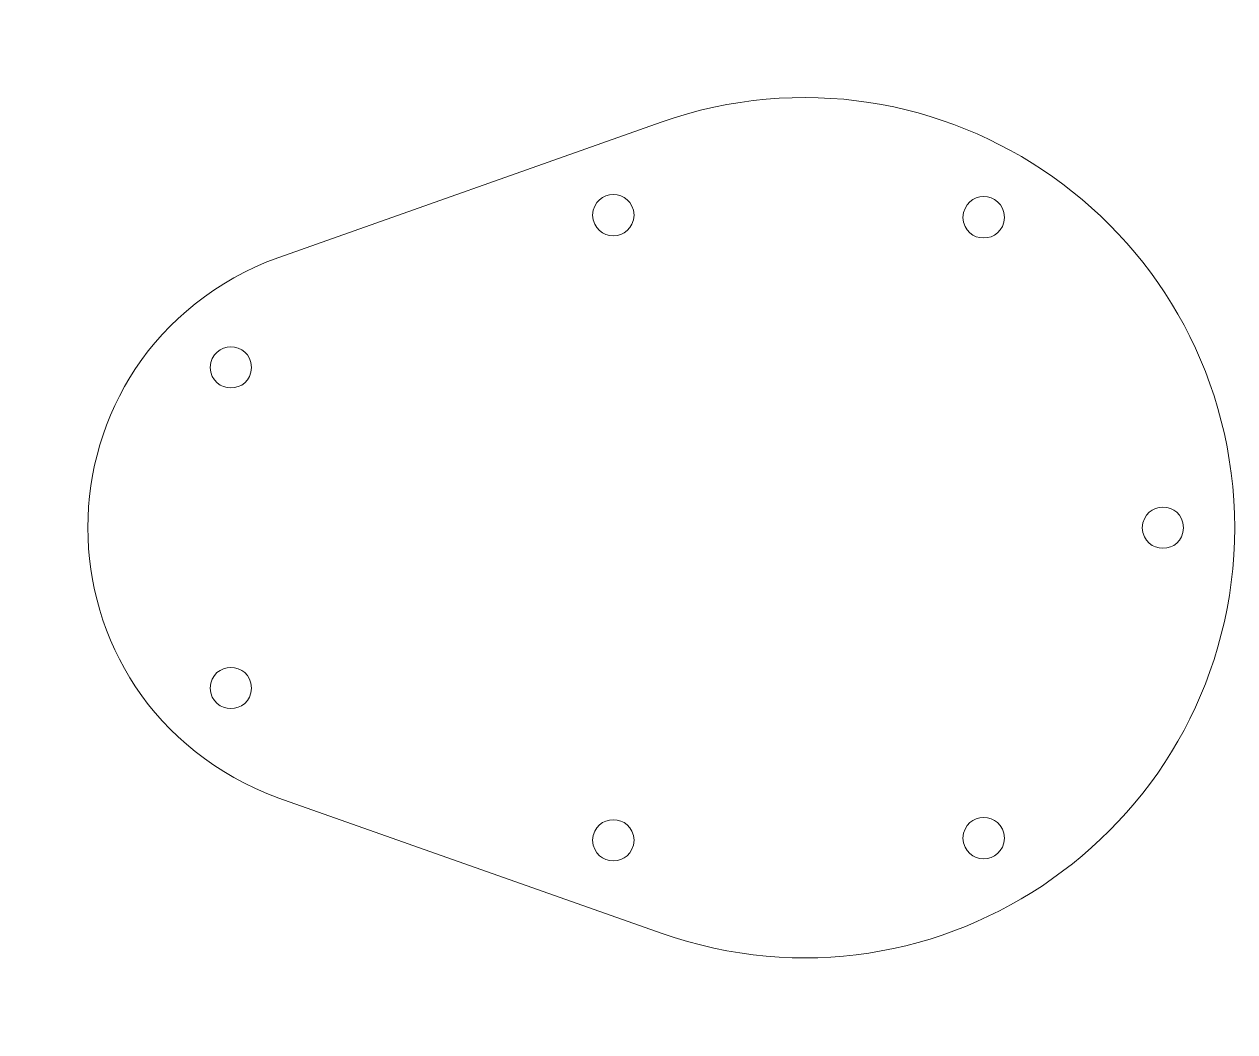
# Model space of a CAD drawing. Header units: millimetres. Extents: x 61 to 230, y 180 to 321.
import ezdxf

# ---------------------------------------------------------------- set-up
doc = ezdxf.new("R2010")
doc.units = ezdxf.units.MM
doc.header["$MEASUREMENT"] = 0
doc.layers.add('Calque 1', color=7, linetype='Continuous', lineweight=0)

msp = doc.modelspace()

# ---------------------------------------------------------------- linework, layer by layer
at = {"layer": 'Calque 1', "color": 7, "lineweight": 5}
for p, q in [((149.93, 306.88), (96.59, 288.01)), ((96.59, 212.58), (149.93, 193.75))]:
    msp.add_line(p, q, dxfattribs=at)
for points in [[(149.93, 306.88), (189.05, 320.54), (229.78, 291.71), (229.94, 250.3), (229.79, 208.92), (189, 179.98), (149.93, 193.75)], [(146.16, 293.9), (145.97, 297.72), (140.56, 297.72), (140.37, 293.9), (140.56, 290.08), (145.97, 290.08), (146.16, 293.9)], [(197.84, 293.58), (197.63, 297.45), (192.2, 297.45), (192.02, 293.58), (192.24, 289.76), (197.59, 289.76), (197.84, 293.58)], [(92.82, 272.66), (92.63, 276.48), (87.22, 276.48), (87.03, 272.66), (87.22, 268.84), (92.63, 268.84), (92.82, 272.66)], [(222.81, 250.3), (222.63, 254.11), (217.22, 254.11), (217.03, 250.3), (217.22, 246.48), (222.63, 246.48), (222.81, 250.3)], [(92.82, 227.93), (92.63, 231.75), (87.21, 231.75), (87.03, 227.93), (87.24, 224.11), (92.6, 224.11), (92.82, 227.93)], [(146.16, 206.69), (145.97, 210.51), (140.56, 210.51), (140.37, 206.69), (140.56, 202.87), (145.97, 202.87), (146.16, 206.69)], [(197.84, 207.01), (197.59, 210.83), (192.24, 210.83), (192.02, 207.01), (192.21, 203.15), (197.62, 203.15), (197.84, 207.01)]]:
    msp.add_open_spline(points, degree=3, knots=[0, 0, 0, 0, 1, 1, 1, 2, 2, 2, 2], dxfattribs=at)
msp.add_open_spline([(96.59, 212.58), (61.1, 225.81), (61.12, 274.82), (96.59, 288.01)], degree=3, dxfattribs=at)

doc.saveas('drawing.dxf')
